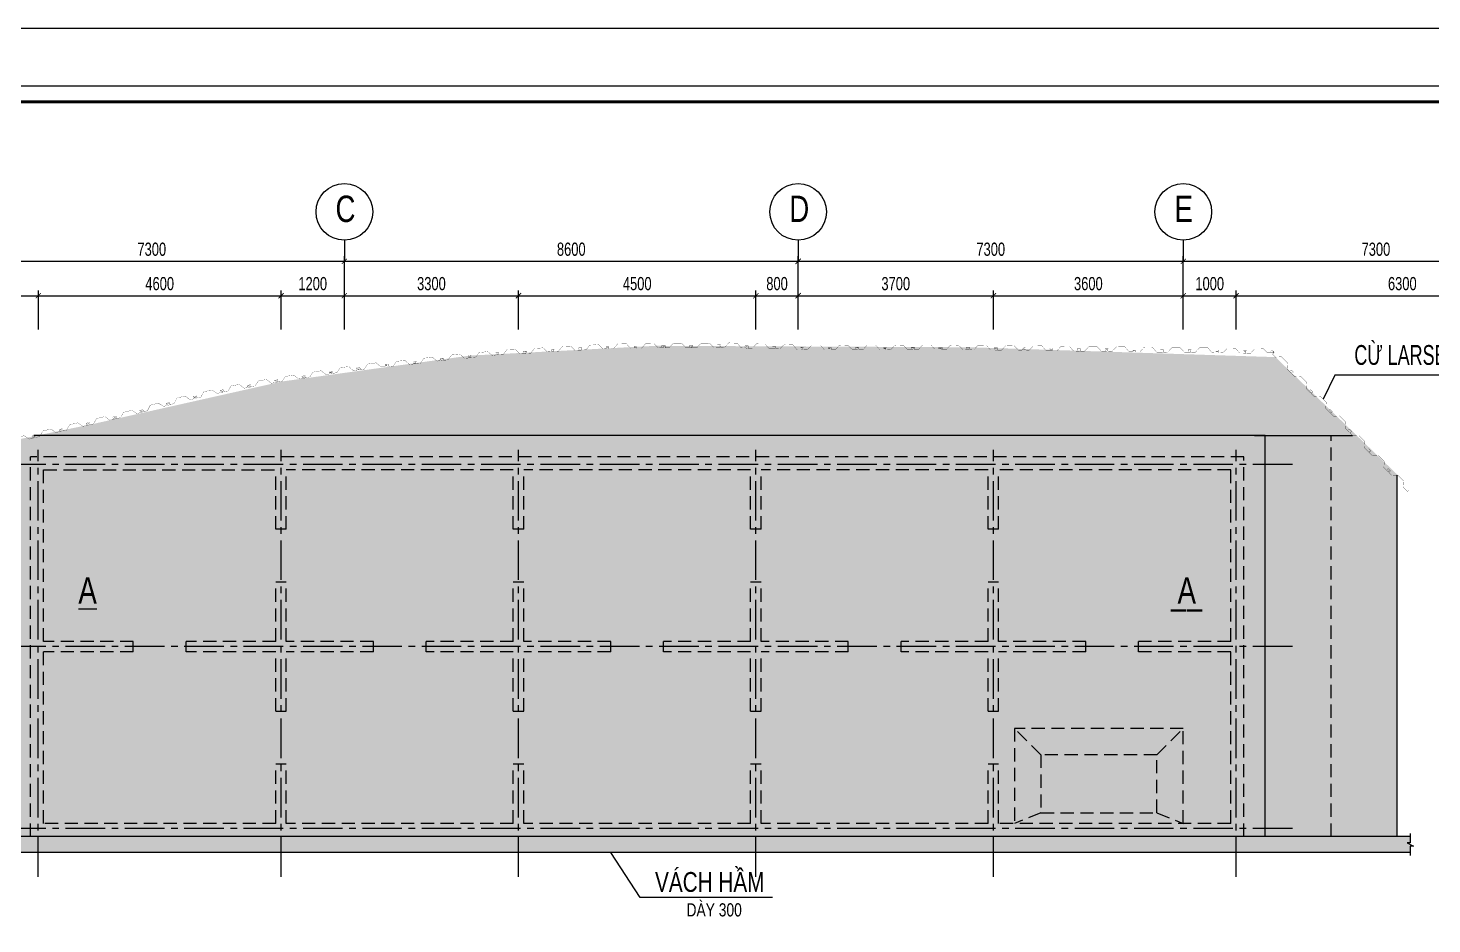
# Model space of a CAD drawing. Header units: millimetres. Extents: x -743195 to -406795, y -426565 to -367165.
# Drawn here: x -729784 to -703179, y -384147 to -367165 of the extents above; entities that cross this region are included whole.
import ezdxf
from ezdxf.enums import TextEntityAlignment as Align

# ---------------------------------------------------------------- set-up
doc = ezdxf.new("R2010")
doc.units = ezdxf.units.MM
doc.header["$LTSCALE"] = 1000
doc.header["$MEASUREMENT"] = 0
doc.linetypes.add('CENTER2', pattern=[1.125, 0.75, -0.125, 0.125, -0.125])
doc.linetypes.add('HIDDEN', pattern=[0.375, 0.25, -0.125])
for name, color, linetype in [('004HIDDEN', 252, 'HIDDEN'), ('CDC-KHUNGTEN', 7, 'Continuous'), ('CDC.01.AXIS', 160, 'CENTER2'), ('CDC.02.DIM', 1, 'Continuous'), ('CDC.03.BORDER', 3, 'Continuous'), ('CDC.06.TEXT', 2, 'Continuous'), ('CDC.10.HATCH', 251, 'Continuous'), ('KCS_CHI', 1, 'Continuous')]:
    doc.layers.add(name, color=color, linetype=linetype)
doc.styles.add('ARIAL', font='arial.ttf', dxfattribs={"width": 0.7})
doc.styles.add('KCS_SMTEXT', font='arial.ttf', dxfattribs={"width": 0.7})
doc.dimstyles.new('100', dxfattribs={"dimscale": 100, "dimtxt": 2.5, "dimasz": 1, "dimexe": 1, "dimexo": 0, "dimgap": 1, "dimtad": 1, "dimdec": 0, "dimdsep": 46, "dimtxsty": 'ARIAL', "dimblk": 'ARCHTICK', "dimcen": 1, "dimdle": 1, "dimclrd": 1, "dimclre": 1, "dimclrt": 2, "dimadec": 0, "dimazin": 0, "dimtfac": 0.00072, "dimtdec": 0, "dimtix": 1, "dimtmove": 2, "dimatfit": 3, "dimldrblk": 'ARCHTICK', "dimfxl": 1, "dimtolj": 1, "dimarcsym": 0})

# ---------------------------------------------------------------- blocks, each defined once
blk = doc.blocks.new('_ArchTick')
at = {"color": 0, "linetype": 'ByBlock', "const_width": 0.15}
blk.add_lwpolyline([(-0.5, -0.5), (0.5, 0.5)], dxfattribs=at)
blk = doc.blocks.new('*D353')
at = {"layer": 'CDC.02.DIM', "color": 1, "lineweight": -2, "transparency": 16777216}
for p, q in [((-731190, -371587), (-723690, -371587)), ((-731090, -372878), (-731090, -371487)), ((-723790, -372878), (-723790, -371487))]:
    blk.add_line(p, q, dxfattribs=at)
at = {"layer": 'Defpoints', "color": 0, "transparency": 16777216}
for p in [(-723790, -371587), (-731090, -372878), (-723790, -372878)]:
    blk.add_point(p, dxfattribs=at)
at = {"layer": 'CDC.02.DIM', "color": 1, "lineweight": -2, "transparency": 16777216, "xscale": 100, "yscale": 100, "zscale": 100, "rotation": 180}
blk.add_blockref('_ArchTick', (-731090, -371587), dxfattribs=at)
at = {"layer": 'CDC.02.DIM', "color": 1, "lineweight": -2, "transparency": 16777216, "xscale": 100, "yscale": 100, "zscale": 100}
blk.add_blockref('_ArchTick', (-723790, -371587), dxfattribs=at)
at = {"layer": 'CDC.02.DIM', "color": 2, "transparency": 16777216, "insert": (-727440, -371359), "char_height": 250, "attachment_point": 5, "style": 'ARIAL'}
blk.add_mtext('\\A1;7300', dxfattribs=at)
blk = doc.blocks.new('*D354')
at = {"layer": 'CDC.02.DIM', "color": 1, "lineweight": -2, "transparency": 16777216}
for p, q in [((-723890, -371587), (-715090, -371587)), ((-723790, -372878), (-723790, -371487)), ((-715190, -372878), (-715190, -371487))]:
    blk.add_line(p, q, dxfattribs=at)
at = {"layer": 'Defpoints', "color": 0, "transparency": 16777216}
for p in [(-715190, -371587), (-723790, -372878), (-715190, -372878)]:
    blk.add_point(p, dxfattribs=at)
at = {"layer": 'CDC.02.DIM', "color": 1, "lineweight": -2, "transparency": 16777216, "xscale": 100, "yscale": 100, "zscale": 100, "rotation": 180}
blk.add_blockref('_ArchTick', (-723790, -371587), dxfattribs=at)
at = {"layer": 'CDC.02.DIM', "color": 1, "lineweight": -2, "transparency": 16777216, "xscale": 100, "yscale": 100, "zscale": 100}
blk.add_blockref('_ArchTick', (-715190, -371587), dxfattribs=at)
at = {"layer": 'CDC.02.DIM', "color": 2, "transparency": 16777216, "insert": (-719490, -371359), "char_height": 250, "attachment_point": 5, "style": 'ARIAL'}
blk.add_mtext('\\A1;8600', dxfattribs=at)
blk = doc.blocks.new('*D355')
at = {"layer": 'CDC.02.DIM', "color": 1, "lineweight": -2, "transparency": 16777216}
for p, q in [((-715290, -371587), (-707790, -371587)), ((-715190, -372878), (-715190, -371487)), ((-707890, -372878), (-707890, -371487))]:
    blk.add_line(p, q, dxfattribs=at)
at = {"layer": 'Defpoints', "color": 0, "transparency": 16777216}
for p in [(-707890, -371587), (-715190, -372878), (-707890, -372878)]:
    blk.add_point(p, dxfattribs=at)
at = {"layer": 'CDC.02.DIM', "color": 1, "lineweight": -2, "transparency": 16777216, "xscale": 100, "yscale": 100, "zscale": 100, "rotation": 180}
blk.add_blockref('_ArchTick', (-715190, -371587), dxfattribs=at)
at = {"layer": 'CDC.02.DIM', "color": 1, "lineweight": -2, "transparency": 16777216, "xscale": 100, "yscale": 100, "zscale": 100}
blk.add_blockref('_ArchTick', (-707890, -371587), dxfattribs=at)
at = {"layer": 'CDC.02.DIM', "color": 2, "transparency": 16777216, "insert": (-711540, -371359), "char_height": 250, "attachment_point": 5, "style": 'ARIAL'}
blk.add_mtext('\\A1;7300', dxfattribs=at)
blk = doc.blocks.new('*D356')
at = {"layer": 'CDC.02.DIM', "color": 1, "lineweight": -2, "transparency": 16777216}
for p, q in [((-707990, -371587), (-700490, -371587)), ((-707890, -372878), (-707890, -371487)), ((-700590, -372878), (-700590, -371487))]:
    blk.add_line(p, q, dxfattribs=at)
at = {"layer": 'Defpoints', "color": 0, "transparency": 16777216}
for p in [(-700590, -371587), (-707890, -372878), (-700590, -372878)]:
    blk.add_point(p, dxfattribs=at)
at = {"layer": 'CDC.02.DIM', "color": 1, "lineweight": -2, "transparency": 16777216, "xscale": 100, "yscale": 100, "zscale": 100, "rotation": 180}
blk.add_blockref('_ArchTick', (-707890, -371587), dxfattribs=at)
at = {"layer": 'CDC.02.DIM', "color": 1, "lineweight": -2, "transparency": 16777216, "xscale": 100, "yscale": 100, "zscale": 100}
blk.add_blockref('_ArchTick', (-700590, -371587), dxfattribs=at)
at = {"layer": 'CDC.02.DIM', "color": 2, "transparency": 16777216, "insert": (-704240, -371359), "char_height": 250, "attachment_point": 5, "style": 'ARIAL'}
blk.add_mtext('\\A1;7300', dxfattribs=at)
blk = doc.blocks.new('*D374')
at = {"layer": 'CDC.02.DIM', "color": 1, "lineweight": -2, "transparency": 16777216}
for p, q in [((-731090, -372878), (-731090, -372139)), ((-729590, -372878), (-729590, -372139)), ((-731190, -372239), (-729490, -372239))]:
    blk.add_line(p, q, dxfattribs=at)
at = {"layer": 'Defpoints', "color": 0, "transparency": 16777216}
for p in [(-729590, -372239), (-731090, -372878), (-729590, -372878)]:
    blk.add_point(p, dxfattribs=at)
at = {"layer": 'CDC.02.DIM', "color": 1, "lineweight": -2, "transparency": 16777216, "xscale": 100, "yscale": 100, "zscale": 100, "rotation": 180}
blk.add_blockref('_ArchTick', (-731090, -372239), dxfattribs=at)
at = {"layer": 'CDC.02.DIM', "color": 1, "lineweight": -2, "transparency": 16777216, "xscale": 100, "yscale": 100, "zscale": 100}
blk.add_blockref('_ArchTick', (-729590, -372239), dxfattribs=at)
at = {"layer": 'CDC.02.DIM', "color": 2, "transparency": 16777216, "insert": (-730340, -372011), "char_height": 250, "attachment_point": 5, "style": 'ARIAL'}
blk.add_mtext('\\A1;1500', dxfattribs=at)
blk = doc.blocks.new('*D375')
at = {"layer": 'CDC.02.DIM', "color": 1, "lineweight": -2, "transparency": 16777216}
for p, q in [((-729590, -372878), (-729590, -372139)), ((-724990, -372878), (-724990, -372139)), ((-729690, -372239), (-724890, -372239))]:
    blk.add_line(p, q, dxfattribs=at)
at = {"layer": 'Defpoints', "color": 0, "transparency": 16777216}
for p in [(-724990, -372239), (-729590, -372878), (-724990, -372878)]:
    blk.add_point(p, dxfattribs=at)
at = {"layer": 'CDC.02.DIM', "color": 1, "lineweight": -2, "transparency": 16777216, "xscale": 100, "yscale": 100, "zscale": 100, "rotation": 180}
blk.add_blockref('_ArchTick', (-729590, -372239), dxfattribs=at)
at = {"layer": 'CDC.02.DIM', "color": 1, "lineweight": -2, "transparency": 16777216, "xscale": 100, "yscale": 100, "zscale": 100}
blk.add_blockref('_ArchTick', (-724990, -372239), dxfattribs=at)
at = {"layer": 'CDC.02.DIM', "color": 2, "transparency": 16777216, "insert": (-727290, -372011), "char_height": 250, "attachment_point": 5, "style": 'ARIAL'}
blk.add_mtext('\\A1;4600', dxfattribs=at)
blk = doc.blocks.new('*D376')
at = {"layer": 'CDC.02.DIM', "color": 1, "lineweight": -2, "transparency": 16777216}
for p, q in [((-724990, -372878), (-724990, -372139)), ((-723790, -372878), (-723790, -372139)), ((-725090, -372239), (-723690, -372239))]:
    blk.add_line(p, q, dxfattribs=at)
at = {"layer": 'Defpoints', "color": 0, "transparency": 16777216}
for p in [(-723790, -372239), (-724990, -372878), (-723790, -372878)]:
    blk.add_point(p, dxfattribs=at)
at = {"layer": 'CDC.02.DIM', "color": 1, "lineweight": -2, "transparency": 16777216, "xscale": 100, "yscale": 100, "zscale": 100, "rotation": 180}
blk.add_blockref('_ArchTick', (-724990, -372239), dxfattribs=at)
at = {"layer": 'CDC.02.DIM', "color": 1, "lineweight": -2, "transparency": 16777216, "xscale": 100, "yscale": 100, "zscale": 100}
blk.add_blockref('_ArchTick', (-723790, -372239), dxfattribs=at)
at = {"layer": 'CDC.02.DIM', "color": 2, "transparency": 16777216, "insert": (-724390, -372011), "char_height": 250, "attachment_point": 5, "style": 'ARIAL'}
blk.add_mtext('\\A1;1200', dxfattribs=at)
blk = doc.blocks.new('*D377')
at = {"layer": 'CDC.02.DIM', "color": 1, "lineweight": -2, "transparency": 16777216}
for p, q in [((-723790, -372878), (-723790, -372139)), ((-720490, -372878), (-720490, -372139)), ((-723890, -372239), (-720390, -372239))]:
    blk.add_line(p, q, dxfattribs=at)
at = {"layer": 'Defpoints', "color": 0, "transparency": 16777216}
for p in [(-720490, -372239), (-723790, -372878), (-720490, -372878)]:
    blk.add_point(p, dxfattribs=at)
at = {"layer": 'CDC.02.DIM', "color": 1, "lineweight": -2, "transparency": 16777216, "xscale": 100, "yscale": 100, "zscale": 100, "rotation": 180}
blk.add_blockref('_ArchTick', (-723790, -372239), dxfattribs=at)
at = {"layer": 'CDC.02.DIM', "color": 1, "lineweight": -2, "transparency": 16777216, "xscale": 100, "yscale": 100, "zscale": 100}
blk.add_blockref('_ArchTick', (-720490, -372239), dxfattribs=at)
at = {"layer": 'CDC.02.DIM', "color": 2, "transparency": 16777216, "insert": (-722140, -372011), "char_height": 250, "attachment_point": 5, "style": 'ARIAL'}
blk.add_mtext('\\A1;3300', dxfattribs=at)
blk = doc.blocks.new('*D378')
at = {"layer": 'CDC.02.DIM', "color": 1, "lineweight": -2, "transparency": 16777216}
for p, q in [((-720490, -372878), (-720490, -372139)), ((-715990, -372878), (-715990, -372139)), ((-720590, -372239), (-715890, -372239))]:
    blk.add_line(p, q, dxfattribs=at)
at = {"layer": 'Defpoints', "color": 0, "transparency": 16777216}
for p in [(-715990, -372239), (-720490, -372878), (-715990, -372878)]:
    blk.add_point(p, dxfattribs=at)
at = {"layer": 'CDC.02.DIM', "color": 1, "lineweight": -2, "transparency": 16777216, "xscale": 100, "yscale": 100, "zscale": 100, "rotation": 180}
blk.add_blockref('_ArchTick', (-720490, -372239), dxfattribs=at)
at = {"layer": 'CDC.02.DIM', "color": 1, "lineweight": -2, "transparency": 16777216, "xscale": 100, "yscale": 100, "zscale": 100}
blk.add_blockref('_ArchTick', (-715990, -372239), dxfattribs=at)
at = {"layer": 'CDC.02.DIM', "color": 2, "transparency": 16777216, "insert": (-718240, -372011), "char_height": 250, "attachment_point": 5, "style": 'ARIAL'}
blk.add_mtext('\\A1;4500', dxfattribs=at)
blk = doc.blocks.new('*D379')
at = {"layer": 'CDC.02.DIM', "color": 1, "lineweight": -2, "transparency": 16777216}
for p, q in [((-715990, -372878), (-715990, -372139)), ((-715190, -372878), (-715190, -372139)), ((-716090, -372239), (-715090, -372239))]:
    blk.add_line(p, q, dxfattribs=at)
at = {"layer": 'Defpoints', "color": 0, "transparency": 16777216}
for p in [(-715190, -372239), (-715990, -372878), (-715190, -372878)]:
    blk.add_point(p, dxfattribs=at)
at = {"layer": 'CDC.02.DIM', "color": 1, "lineweight": -2, "transparency": 16777216, "xscale": 100, "yscale": 100, "zscale": 100, "rotation": 180}
blk.add_blockref('_ArchTick', (-715990, -372239), dxfattribs=at)
at = {"layer": 'CDC.02.DIM', "color": 1, "lineweight": -2, "transparency": 16777216, "xscale": 100, "yscale": 100, "zscale": 100}
blk.add_blockref('_ArchTick', (-715190, -372239), dxfattribs=at)
at = {"layer": 'CDC.02.DIM', "color": 2, "transparency": 16777216, "insert": (-715590, -372011), "char_height": 250, "attachment_point": 5, "style": 'ARIAL'}
blk.add_mtext('\\A1;800', dxfattribs=at)
blk = doc.blocks.new('*D380')
at = {"layer": 'CDC.02.DIM', "color": 1, "lineweight": -2, "transparency": 16777216}
for p, q in [((-715190, -372878), (-715190, -372139)), ((-711490, -372878), (-711490, -372139)), ((-715290, -372239), (-711390, -372239))]:
    blk.add_line(p, q, dxfattribs=at)
at = {"layer": 'Defpoints', "color": 0, "transparency": 16777216}
for p in [(-711490, -372239), (-715190, -372878), (-711490, -372878)]:
    blk.add_point(p, dxfattribs=at)
at = {"layer": 'CDC.02.DIM', "color": 1, "lineweight": -2, "transparency": 16777216, "xscale": 100, "yscale": 100, "zscale": 100, "rotation": 180}
blk.add_blockref('_ArchTick', (-715190, -372239), dxfattribs=at)
at = {"layer": 'CDC.02.DIM', "color": 1, "lineweight": -2, "transparency": 16777216, "xscale": 100, "yscale": 100, "zscale": 100}
blk.add_blockref('_ArchTick', (-711490, -372239), dxfattribs=at)
at = {"layer": 'CDC.02.DIM', "color": 2, "transparency": 16777216, "insert": (-713340, -372011), "char_height": 250, "attachment_point": 5, "style": 'ARIAL'}
blk.add_mtext('\\A1;3700', dxfattribs=at)
blk = doc.blocks.new('*D381')
at = {"layer": 'CDC.02.DIM', "color": 1, "lineweight": -2, "transparency": 16777216}
for p, q in [((-711490, -372878), (-711490, -372139)), ((-707890, -372878), (-707890, -372139)), ((-711590, -372239), (-707790, -372239))]:
    blk.add_line(p, q, dxfattribs=at)
at = {"layer": 'Defpoints', "color": 0, "transparency": 16777216}
for p in [(-707890, -372239), (-711490, -372878), (-707890, -372878)]:
    blk.add_point(p, dxfattribs=at)
at = {"layer": 'CDC.02.DIM', "color": 1, "lineweight": -2, "transparency": 16777216, "xscale": 100, "yscale": 100, "zscale": 100, "rotation": 180}
blk.add_blockref('_ArchTick', (-711490, -372239), dxfattribs=at)
at = {"layer": 'CDC.02.DIM', "color": 1, "lineweight": -2, "transparency": 16777216, "xscale": 100, "yscale": 100, "zscale": 100}
blk.add_blockref('_ArchTick', (-707890, -372239), dxfattribs=at)
at = {"layer": 'CDC.02.DIM', "color": 2, "transparency": 16777216, "insert": (-709690, -372011), "char_height": 250, "attachment_point": 5, "style": 'ARIAL'}
blk.add_mtext('\\A1;3600', dxfattribs=at)
blk = doc.blocks.new('*D382')
at = {"layer": 'CDC.02.DIM', "color": 1, "lineweight": -2, "transparency": 16777216}
for p, q in [((-707890, -372878), (-707890, -372139)), ((-706890, -372878), (-706890, -372139)), ((-707990, -372239), (-706790, -372239))]:
    blk.add_line(p, q, dxfattribs=at)
at = {"layer": 'Defpoints', "color": 0, "transparency": 16777216}
for p in [(-706890, -372239), (-707890, -372878), (-706890, -372878)]:
    blk.add_point(p, dxfattribs=at)
at = {"layer": 'CDC.02.DIM', "color": 1, "lineweight": -2, "transparency": 16777216, "xscale": 100, "yscale": 100, "zscale": 100, "rotation": 180}
blk.add_blockref('_ArchTick', (-707890, -372239), dxfattribs=at)
at = {"layer": 'CDC.02.DIM', "color": 1, "lineweight": -2, "transparency": 16777216, "xscale": 100, "yscale": 100, "zscale": 100}
blk.add_blockref('_ArchTick', (-706890, -372239), dxfattribs=at)
at = {"layer": 'CDC.02.DIM', "color": 2, "transparency": 16777216, "insert": (-707390, -372011), "char_height": 250, "attachment_point": 5, "style": 'ARIAL'}
blk.add_mtext('\\A1;1000', dxfattribs=at)
blk = doc.blocks.new('*D383')
at = {"layer": 'CDC.02.DIM', "color": 1, "lineweight": -2, "transparency": 16777216}
for p, q in [((-706890, -372878), (-706890, -372139)), ((-700590, -372878), (-700590, -372139)), ((-706990, -372239), (-700490, -372239))]:
    blk.add_line(p, q, dxfattribs=at)
at = {"layer": 'Defpoints', "color": 0, "transparency": 16777216}
for p in [(-700590, -372239), (-706890, -372878), (-700590, -372878)]:
    blk.add_point(p, dxfattribs=at)
at = {"layer": 'CDC.02.DIM', "color": 1, "lineweight": -2, "transparency": 16777216, "xscale": 100, "yscale": 100, "zscale": 100, "rotation": 180}
blk.add_blockref('_ArchTick', (-706890, -372239), dxfattribs=at)
at = {"layer": 'CDC.02.DIM', "color": 1, "lineweight": -2, "transparency": 16777216, "xscale": 100, "yscale": 100, "zscale": 100}
blk.add_blockref('_ArchTick', (-700590, -372239), dxfattribs=at)
at = {"layer": 'CDC.02.DIM', "color": 2, "transparency": 16777216, "insert": (-703740, -372011), "char_height": 250, "attachment_point": 5, "style": 'ARIAL'}
blk.add_mtext('\\A1;6300', dxfattribs=at)
blk = doc.blocks.new('KHUNG A1')
at = {"layer": 'CDC-KHUNGTEN', "color": 8}
blk.add_lwpolyline([(10368.18, 709.17), (10447.22, 709.17), (10447.22, 1281.17), (9647.22, 1281.17), (9647.22, 709.17), (10368.18, 709.17)], dxfattribs=at)
at = {"layer": 'CDC-KHUNGTEN', "color": 255, "lineweight": 60}
blk.add_lwpolyline([(10366.22, 712.17), (10366.22, 1278.17), (9650.22, 1278.17), (9650.22, 712.17), (10366.22, 712.17)], close=True, dxfattribs=at)
at = {"layer": 'Defpoints', "color": 1, "ltscale": 0.2}
blk.add_lwpolyline([(9617.22, 698.17), (9617.22, 1292.17), (10458.22, 1292.17), (10458.22, 698.17), (9617.22, 698.17)], close=True, dxfattribs=at)

msp = doc.modelspace()

# ---------------------------------------------------------------- hatches: boundary and pattern name
at = {"layer": 'CDC.10.HATCH'}
h = msp.add_hatch(dxfattribs=at)
h.set_pattern_fill('AR-SAND,_O', color=256, scale=150)
h.set_pattern_definition([(37.5, (0, -3165.5), (-9.449004, 289.023565), [0, -228, 0, -255, 0, -243.75]), (7.5, (0, -3165.5), (265.4665, 423.32191), [0, -123, 0, -205.5, 0, -78.75]), (327.5, (-184.5, -3165.5), (467.12128, 0.84886), [0, -75, 0, -270, 0, -352.5]), (317.5, (-184.5, -3165.5), (450.919, 131.65133), [0, -37.5, 0, -177, 0, -202.5])])
h.paths.add_polyline_path([(-703840.5, -382490.5), (-703826.5, -375637.8), (-706144.6, -373402.6), (-711935.3, -373216.1), (-717882.7, -373188), (-721416.5, -373374.6), (-724968.9, -373864.2), (-728542.2, -374667.6), (-730992, -375174.6), (-732640.5, -375675.8), (-732640.5, -382490.5)])
h = msp.add_hatch(dxfattribs=at)
h.set_pattern_fill('CHAU-02', color=256, scale=30, style=0, pattern_type=2)
h.set_pattern_definition([(50, (0, -3165.5), (215.178055, -18.82564), [22.5, -247.5]), (355, (0, -3165.5), (-41.6254, 225.65764), [18, -198]), (100.4514, (17.93, -3167.07), (173.552815, 206.83186), [19.122057, -210.342634]), (46.1842, (0, -3105.5), (320.172315, -49.655704), [33.75, -371.25]), (96.6356, (26.68, -3109.64), (280.39881, 292.23536), [28.68309, -315.5139]), (351.1842, (0, -3105.5), (280.39858, 292.23558), [27, -297]), (21, (30, -3120.5), (179.072116, -120.785667), [22.5, -247.5]), (226, (30, -3120.5), (201.564637, -109.66194), [18, -198]), (71.4514, (44.92, -3130.57), (252.06679, 96.75915), [19.122057, -210.342634]), (67.5, (0, -3165.5), (-46.774855, 88.3123386), [0, -195.6, 0, -201, 0, -198.75]), (4.5, (0, -3165.5), (85.005277, 114.030957), [0, -114.6, 0, -191.1, 0, -75.75]), (327.5, (-66.9, -3165.5), (160.146731, -6.7664615), [0, -75, 0, -234, 0, -310.5]), (317.5, (-96.9, -3165.5), (174.95585, 30.031495), [0, -97.5, 0, -155.4, 0, -220.5]), (315, (0, -3165.5), (90.156115, 90.156115), []), (315, (0, -3128.75), (90.156115, 90.156115), [])])
h.paths.add_polyline_path([(-732890.5, -382490.5), (-732890.5, -382610.5), (-732950.5, -382610.5), (-732830.5, -382670.5), (-732890.5, -382670.5), (-732890.5, -382790.5), (-729590.5, -382790.5), (-729590.5, -382490.5)])
h.paths.add_polyline_path([(-724990.5, -382490.5), (-729590.5, -382490.5), (-729590.5, -382790.5), (-724990.5, -382790.5)])
h.paths.add_polyline_path([(-720490.5, -382490.5), (-724990.5, -382490.5), (-724990.5, -382790.5), (-720490.5, -382790.5)])
h.paths.add_polyline_path([(-715990.5, -382490.5), (-720490.5, -382490.5), (-720490.5, -382790.5), (-715990.5, -382790.5)])
h.paths.add_polyline_path([(-711490.5, -382490.5), (-715990.5, -382490.5), (-715990.5, -382790.5), (-711490.5, -382790.5)])
h.paths.add_polyline_path([(-706890.5, -382490.5), (-711490.5, -382490.5), (-711490.5, -382790.5), (-706890.5, -382790.5)])
h.paths.add_polyline_path([(-705090.5, -382490.5), (-706890.5, -382490.5), (-706890.5, -382790.5), (-705090.5, -382790.5)])
h.paths.add_polyline_path([(-703590.5, -382670.5), (-703530.5, -382670.5), (-703650.5, -382610.5), (-703590.5, -382610.5), (-703590.5, -382490.5), (-705090.5, -382490.5), (-705090.5, -382790.5), (-703590.5, -382790.5)])

# ---------------------------------------------------------------- linework, layer by layer
at = {"color": 4, "const_width": 3.8}
for points in [[(-720887, -373343.5), (-720921.6, -373345.2), (-720923, -373316.8), (-720860.8, -373313.7), (-720858.7, -373356.9), (-720781.4, -373353.2), (-720781.4, -373353.2), (-720708.7, -373263), (-720628.8, -373259.2)], [(-720386.2, -373305.4), (-720353.4, -373303.8), (-720352.1, -373332.3), (-720467.9, -373337.9), (-720549, -373255.3), (-720628.8, -373259.2)], [(-720363.9, -373318.1), (-720398.6, -373319.8), (-720400, -373291.3), (-720337.8, -373288.3), (-720335.7, -373331.5), (-720258.3, -373327.7), (-720258.3, -373327.7), (-720185.6, -373237.6), (-720105.8, -373233.7)], [(-719861.3, -373269.1), (-719828.7, -373266.1), (-719826, -373294.5), (-719941.5, -373305.3), (-720026.2, -373226.3), (-720105.8, -373233.7)], [(-719838.5, -373280.9), (-719873.2, -373282.5), (-719874.6, -373254.1), (-719812.4, -373251), (-719810.3, -373294.2), (-719732.9, -373290.5), (-719732.9, -373290.5), (-719660.2, -373200.3), (-719580.4, -373196.5)], [(-719337.7, -373242.7), (-719305, -373241.1), (-719303.6, -373269.6), (-719419.4, -373275.2), (-719500.5, -373192.6), (-719580.4, -373196.5)], [(-719315.5, -373255.4), (-719350.1, -373257.1), (-719351.5, -373228.6), (-719289.3, -373225.6), (-719287.2, -373268.8), (-719209.9, -373265), (-719209.9, -373265), (-719137.2, -373174.9), (-719057.3, -373171)], [(-718811.4, -373208.4), (-718778.7, -373205.6), (-718776.3, -373234), (-718891.8, -373243.8), (-718975.8, -373164.1), (-719055.5, -373170.9)], [(-718788.6, -373220.3), (-718823.3, -373220.3), (-718823.3, -373191.7), (-718761, -373191.8), (-718761.1, -373235.1), (-718683.7, -373235.2), (-718683.7, -373235.2), (-718606.5, -373148.8), (-718526.6, -373149)], [(-718286.6, -373207.3), (-718253.8, -373207.4), (-718253.8, -373235.9), (-718369.8, -373235.7), (-718446.6, -373149.1), (-718526.6, -373149)], [(-718265, -373221.2), (-718299.7, -373221.1), (-718299.6, -373192.6), (-718237.4, -373192.7), (-718237.4, -373235.9), (-718160, -373236), (-718160, -373236), (-718082.9, -373149.7), (-718002.9, -373149.8)], [(-717760.6, -373197.5), (-717727.8, -373196.1), (-717726.6, -373224.6), (-717842.4, -373229.5), (-717923, -373146.4), (-718002.9, -373149.8)], [(-717738.4, -373210.3), (-717773.1, -373210.3), (-717773, -373181.7), (-717710.8, -373181.8), (-717710.8, -373225.1), (-717633.4, -373225.2), (-717633.4, -373225.2), (-717556.2, -373138.9), (-717476.3, -373139)], [(-717236.3, -373197.3), (-717203.5, -373197.4), (-717203.5, -373225.9), (-717319.5, -373225.7), (-717396.3, -373139.1), (-717476.3, -373139)], [(-717214.7, -373211.2), (-717249.4, -373211.1), (-717249.3, -373182.6), (-717187.1, -373182.7), (-717187.2, -373225.9), (-717109.7, -373226.1), (-717109.7, -373226.1), (-717032.6, -373139.7), (-716952.6, -373139.8)], [(-716709.9, -373185.6), (-716677.2, -373183.9), (-716675.7, -373212.4), (-716791.5, -373218.2), (-716872.8, -373135.8), (-716952.6, -373139.8)], [(-716687.6, -373198.2), (-716722.3, -373197), (-716721.3, -373168.5), (-716659.1, -373170.7), (-716660.6, -373213.9), (-716583.2, -373216.7), (-716583.2, -373216.7), (-716503.2, -373133), (-716423.3, -373135.8)], [(-716185.4, -373202.2), (-716152.6, -373203.4), (-716153.6, -373231.9), (-716269.5, -373227.8), (-716343.4, -373138.6), (-716423.3, -373135.8)], [(-716164.3, -373216.8), (-716198.9, -373215.5), (-716197.9, -373187), (-716135.7, -373189.2), (-716137.2, -373232.5), (-716059.8, -373235.2), (-716059.8, -373235.2), (-715979.8, -373151.5), (-715899.9, -373154.3)], [(-715659.3, -373210.1), (-715626.5, -373209.8), (-715626.3, -373238.4), (-715742.2, -373239.4), (-715820, -373153.6), (-715899.9, -373154.3)], [(-715637.6, -373223.7), (-715672.3, -373222.5), (-715671.2, -373194), (-715609, -373196.2), (-715610.6, -373239.4), (-715533.2, -373242.2), (-715533.2, -373242.2), (-715453.2, -373158.5), (-715373.3, -373161.3)], [(-715135.4, -373227.7), (-715102.6, -373228.9), (-715103.6, -373257.4), (-715219.5, -373253.3), (-715293.4, -373164.1), (-715373.3, -373161.3)], [(-715113.9, -373241.7), (-715148.6, -373241.4), (-715148.3, -373212.8), (-715086, -373213.5), (-715086.5, -373256.8), (-715009, -373257.6), (-715009, -373257.6), (-714931.1, -373172), (-714851.2, -373172.9)], [(-714611.7, -373233.5), (-714578.9, -373233.9), (-714579.3, -373262.4), (-714695.2, -373261.1), (-714771.2, -373173.8), (-714851.2, -373172.9)], [(-714590.3, -373247.6), (-714624.9, -373247.2), (-714624.6, -373218.7), (-714562.4, -373219.4), (-714562.9, -373262.6), (-714485.4, -373263.5), (-714485.4, -373263.5), (-714407.5, -373177.8), (-714327.5, -373178.7)], [(-714085.6, -373228.7), (-714052.9, -373227.6), (-714051.9, -373256.1), (-714167.8, -373259.9), (-714247.6, -373176.1), (-714327.5, -373178.7)], [(-714063.6, -373241.7), (-714098.3, -373241.3), (-714097.9, -373212.8), (-714035.7, -373213.5), (-714036.2, -373256.8), (-713958.7, -373257.6), (-713958.7, -373257.6), (-713880.8, -373172), (-713800.8, -373172.9)], [(-713561.4, -373233.5), (-713528.6, -373233.9), (-713528.9, -373262.4), (-713644.9, -373261.1), (-713720.9, -373173.8), (-713800.8, -373172.9)], [(-713539.9, -373247.5), (-713574.6, -373247.2), (-713574.3, -373218.6), (-713512.1, -373219.3), (-713512.5, -373262.6), (-713435.1, -373263.4), (-713435.1, -373263.4), (-713357.1, -373177.8), (-713277.2, -373178.7)], [(-713035.3, -373228.7), (-713002.5, -373227.6), (-713001.6, -373256.1), (-713117.5, -373259.9), (-713197.3, -373176), (-713277.2, -373178.7)], [(-713013.2, -373241.7), (-713047.9, -373241.3), (-713047.6, -373212.8), (-712985.4, -373213.5), (-712985.8, -373256.7), (-712908.4, -373257.6), (-712908.4, -373257.6), (-712830.4, -373172), (-712750.5, -373172.9)], [(-712511.1, -373233.5), (-712478.3, -373233.9), (-712478.6, -373262.4), (-712594.5, -373261.1), (-712670.6, -373173.8), (-712750.5, -373172.9)], [(-712489.6, -373247.5), (-712524.3, -373247.1), (-712524, -373218.6), (-712461.7, -373219.3), (-712462.2, -373262.6), (-712384.7, -373263.4), (-712384.7, -373263.4), (-712306.8, -373177.8), (-712226.9, -373178.7)], [(-711985.4, -373230.8), (-711952.6, -373230), (-711952, -373258.5), (-712067.9, -373261.3), (-712146.9, -373176.7), (-712226.9, -373178.7)], [(-711963.5, -373244), (-711998.2, -373243.4), (-711997.6, -373214.8), (-711935.3, -373216.1), (-711936.2, -373259.3), (-711858.8, -373260.9), (-711858.8, -373260.9), (-711780.1, -373176), (-711700.1, -373177.6)], [(-711461.3, -373240.3), (-711428.5, -373241), (-711429, -373269.5), (-711545, -373267.2), (-711620.2, -373179.2), (-711700.1, -373177.6)], [(-711439.9, -373254.5), (-711474.6, -373253.8), (-711474, -373225.3), (-711411.8, -373226.6), (-711412.6, -373269.8), (-711335.2, -373271.4), (-711335.2, -373271.4), (-711256.5, -373186.4), (-711176.6, -373188)], [(-710935.1, -373240.2), (-710902.4, -373239.4), (-710901.7, -373267.9), (-711017.6, -373270.7), (-711096.6, -373186.1), (-711176.6, -373188)], [(-710913.2, -373253.4), (-710947.9, -373252.7), (-710947.3, -373224.2), (-710885.1, -373225.5), (-710885.9, -373268.7), (-710808.5, -373270.2), (-710808.5, -373270.2), (-710729.8, -373185.3), (-710649.8, -373186.9)], [(-710411, -373249.7), (-710378.2, -373250.4), (-710378.8, -373278.9), (-710494.7, -373276.5), (-710569.9, -373188.5), (-710649.8, -373186.9)], [(-710389.6, -373263.9), (-710424.3, -373263.2), (-710423.7, -373234.7), (-710361.5, -373236), (-710362.4, -373279.2), (-710284.9, -373280.7), (-710284.9, -373280.7), (-710206.2, -373195.8), (-710126.3, -373197.4)], [(-709887.4, -373260.2), (-709854.6, -373260.8), (-709855.2, -373289.4), (-709971.1, -373287), (-710046.3, -373199), (-710126.3, -373197.4)], [(-709866.1, -373274.4), (-709900.7, -373273.7), (-709900.2, -373245.2), (-709837.9, -373246.4), (-709838.8, -373289.7), (-709761.4, -373291.2), (-709761.4, -373291.2), (-709682.7, -373206.3), (-709602.7, -373207.9)], [(-709361.3, -373260), (-709328.5, -373259.2), (-709327.8, -373287.7), (-709443.7, -373290.5), (-709522.8, -373206), (-709602.7, -373207.9)], [(-709339.3, -373273.3), (-709374, -373272.6), (-709373.4, -373244.1), (-709311.2, -373245.3), (-709312.1, -373288.6), (-709234.6, -373290.1), (-709234.6, -373290.1), (-709155.9, -373205.2), (-709076, -373206.8)], [(-708837.1, -373269.6), (-708804.3, -373270.2), (-708804.9, -373298.7), (-708920.8, -373296.4), (-708996.1, -373208.4), (-709076, -373206.8)], [(-708815.8, -373283.8), (-708850.4, -373283.1), (-708849.9, -373254.6), (-708787.6, -373255.8), (-708788.5, -373299), (-708711.1, -373300.6), (-708711.1, -373300.6), (-708632.4, -373215.7), (-708552.4, -373217.3)], [(-708313.5, -373280), (-708280.8, -373280.7), (-708281.3, -373309.2), (-708397.3, -373306.9), (-708472.5, -373218.9), (-708552.4, -373217.3)], [(-708292.2, -373294.3), (-708326.9, -373293.6), (-708326.3, -373265.1), (-708264.1, -373266.3), (-708264.9, -373309.5), (-708187.5, -373311.1), (-708187.5, -373311.1), (-708108.8, -373226.2), (-708028.9, -373227.8)], [(-707787.4, -373279.9), (-707754.6, -373279.1), (-707754, -373307.6), (-707869.9, -373310.4), (-707948.9, -373225.8), (-708028.9, -373227.8)], [(-707765.5, -373293.1), (-707800.2, -373292.4), (-707799.6, -373263.9), (-707737.3, -373265.2), (-707738.2, -373308.4), (-707660.8, -373310), (-707660.8, -373310), (-707582.1, -373225), (-707502.1, -373226.6)], [(-707263.3, -373289.4), (-707230.5, -373290.1), (-707231, -373318.6), (-707347, -373316.3), (-707422.2, -373228.2), (-707502.1, -373226.6)], [(-707241.9, -373303.6), (-707276.6, -373302.9), (-707276, -373274.4), (-707213.8, -373275.7), (-707214.6, -373318.9), (-707137.2, -373320.5), (-707137.2, -373320.5), (-707058.5, -373235.5), (-706978.6, -373237.1)], [(-706739.1, -373297.6), (-706706.3, -373297.9), (-706706.6, -373326.4), (-706822.5, -373325.2), (-706898.6, -373238), (-706978.6, -373237.1)], [(-706717.6, -373311.6), (-706752.3, -373311.2), (-706752, -373282.7), (-706689.8, -373283.4), (-706690.2, -373326.6), (-706612.7, -373327.4), (-706612.7, -373327.4), (-706534.9, -373241.7), (-706454.9, -373242.5)], [(-706213, -373292.3), (-706180.2, -373291.2), (-706179.3, -373319.7), (-706295.1, -373323.6), (-706375, -373239.8), (-706454.9, -373242.5)], [(-706213, -373292.3), (-706180.2, -373291.2), (-706179.3, -373319.7), (-706295.1, -373323.6), (-706375, -373239.8), (-706454.9, -373242.5)], [(-706207.7, -373317.4), (-706232, -373292.6), (-706211.7, -373272.6), (-706168, -373317), (-706198.9, -373347.4), (-706144.6, -373402.6), (-706144.6, -373402.6), (-706028.9, -373396.9), (-705972.9, -373453.9)], [(-723518, -373629.3), (-723552.4, -373633.8), (-723556.2, -373605.6), (-723494.5, -373597.4), (-723488.8, -373640.3), (-723412, -373630.1), (-723412, -373630.1), (-723347.1, -373534.2), (-723267.8, -373523.7)], [(-723021.5, -373542.9), (-722989.2, -373537.7), (-722984.7, -373565.9), (-723099.1, -373584.2), (-723188.9, -373511), (-723267.8, -373523.7)], [(-722973.1, -373575.2), (-723007.6, -373579.1), (-723010.9, -373550.8), (-722949, -373543.7), (-722944.1, -373586.7), (-722867.1, -373577.8), (-722867.1, -373577.8), (-722800.6, -373483.1), (-722721.1, -373473.9)], [(-722476, -373504), (-722443.4, -373500.3), (-722440.1, -373528.6), (-722555.3, -373541.9), (-722641.7, -373464.7), (-722721.1, -373473.9)], [(-722452.9, -373515.2), (-722487.4, -373519.2), (-722490.6, -373490.9), (-722428.8, -373483.7), (-722423.8, -373526.7), (-722346.9, -373517.8), (-722346.9, -373517.8), (-722280.3, -373423.1), (-722200.9, -373413.9)], [(-721955.2, -373439.2), (-721922.7, -373434.7), (-721918.9, -373463), (-722033.8, -373478.6), (-722121.7, -373403.2), (-722200.9, -373413.9)], [(-721931.9, -373449.9), (-721966.5, -373453), (-721969, -373424.6), (-721907, -373419), (-721903.1, -373462.1), (-721826, -373455.1), (-721826, -373455.1), (-721757.1, -373362), (-721677.5, -373354.8)], [(-721433.2, -373390.9), (-721400.5, -373387.9), (-721397.9, -373416.3), (-721513.4, -373426.8), (-721597.9, -373347.6), (-721677.5, -373354.8)], [(-721410.4, -373402.7), (-721444.9, -373405.8), (-721447.5, -373377.4), (-721385.5, -373371.8), (-721381.6, -373414.9), (-721304.5, -373407.9), (-721304.5, -373407.9), (-721235.6, -373314.8), (-721156, -373307.6)], [(-720910.3, -373332.8), (-720877.8, -373328.4), (-720873.9, -373356.6), (-720988.8, -373372.2), (-721076.7, -373296.9), (-721156, -373307.6)], [(-705845.9, -373665.8), (-705822.9, -373689.2), (-705843.3, -373709.2), (-705924.6, -373626.5), (-705916.8, -373510.9), (-705972.9, -373453.9)], [(-725075, -373864.2), (-725109.3, -373869), (-725113.3, -373840.8), (-725051.6, -373832.1), (-725045.6, -373874.9), (-724968.9, -373864.2), (-724968.9, -373864.2), (-724904.7, -373767.9), (-724825.5, -373756.8)], [(-724579.3, -373776.5), (-724546.9, -373771.4), (-724542.5, -373799.6), (-724657, -373817.7), (-724746.5, -373744.3), (-724825.5, -373756.8)], [(-724555.8, -373786.8), (-724590.1, -373792.2), (-724594.5, -373764), (-724533, -373754.3), (-724526.3, -373797), (-724449.8, -373784.9), (-724449.8, -373784.9), (-724387.2, -373687.5), (-724308.3, -373675)], [(-724061.7, -373690), (-724029.5, -373684.2), (-724024.5, -373712.3), (-724138.6, -373732.6), (-724229.6, -373661), (-724308.3, -373675)], [(-724037.2, -373698.1), (-724071.6, -373702.7), (-724075.3, -373674.4), (-724013.6, -373666.2), (-724007.9, -373709.1), (-723931.1, -373698.9), (-723931.1, -373698.9), (-723866.2, -373603.1), (-723786.9, -373592.6)], [(-723541.3, -373618.5), (-723508.8, -373614.2), (-723505, -373642.4), (-723620, -373657.7), (-723707.7, -373582), (-723786.9, -373592.6)], [(-705840.6, -373690.9), (-705864.9, -373666.1), (-705844.6, -373646.1), (-705801, -373690.5), (-705831.8, -373720.8), (-705777.5, -373776.1), (-705777.5, -373776.1), (-705661.9, -373770.4), (-705605.8, -373827.4)], [(-726615.6, -374170.8), (-726649.4, -374178.5), (-726655.8, -374150.7), (-726595.1, -374136.8), (-726585.5, -374179), (-726510, -374161.6), (-726510, -374161.6), (-726454.3, -374060.1), (-726376.4, -374042.2)], [(-726129.4, -374045), (-726097.4, -374037.7), (-726091, -374065.5), (-726204.1, -374091.4), (-726298.4, -374024.3), (-726376.4, -374042.2)], [(-726105.2, -374053.6), (-726139.3, -374059.9), (-726144.5, -374031.8), (-726083.3, -374020.6), (-726075.5, -374063.1), (-725999.3, -374049.2), (-725999.3, -374049.2), (-725939.1, -373950.2), (-725860.5, -373935.8)], [(-725613.9, -373949.6), (-725581.6, -373943.6), (-725576.5, -373971.7), (-725690.5, -373992.6), (-725781.8, -373921.4), (-725860.5, -373935.8)], [(-725590.1, -373959.2), (-725624.2, -373965.5), (-725629.4, -373937.4), (-725568.2, -373926.2), (-725560.4, -373968.7), (-725484.2, -373954.8), (-725484.2, -373954.8), (-725424, -373855.8), (-725345.4, -373841.4)], [(-725098.8, -373854.6), (-725066.5, -373848.6), (-725061.3, -373876.6), (-725175.3, -373897.8), (-725266.8, -373826.8), (-725345.4, -373841.4)], [(-705478.9, -374039.3), (-705455.9, -374062.7), (-705476.2, -374082.6), (-705557.5, -373999.9), (-705549.8, -373884.4), (-705605.8, -373827.4)], [(-705473.5, -374064.4), (-705497.9, -374039.6), (-705477.5, -374019.6), (-705433.9, -374064), (-705464.7, -374094.3), (-705410.4, -374149.6), (-705410.4, -374149.6), (-705294.8, -374143.9), (-705238.7, -374200.9)], [(-727627.2, -374431.7), (-727660.7, -374440.6), (-727668, -374413.1), (-727607.9, -374397), (-727596.7, -374438.8), (-727521.9, -374418.8), (-727521.9, -374418.8), (-727469.9, -374315.3), (-727392.6, -374294.7)], [(-727145.7, -374288.7), (-727114, -374280.2), (-727106.7, -374307.7), (-727218.7, -374337.7), (-727315.4, -374274), (-727392.6, -374294.7)], [(-727121.3, -374296.4), (-727154.8, -374305.3), (-727162.2, -374277.8), (-727102, -374261.7), (-727090.8, -374303.5), (-727016, -374283.5), (-727016, -374283.5), (-726964, -374180), (-726886.8, -374159.4)], [(-726639.8, -374162.2), (-726607.8, -374154.8), (-726601.4, -374182.6), (-726714.4, -374208.6), (-726808.8, -374141.5), (-726886.8, -374159.4)], [(-705111.8, -374412.8), (-705088.8, -374436.1), (-705109.2, -374456.1), (-705190.4, -374373.4), (-705182.7, -374257.9), (-705238.7, -374200.9)], [(-728647.8, -374676.9), (-728681.6, -374684.7), (-728688, -374656.9), (-728627.4, -374642.9), (-728617.6, -374685), (-728542.2, -374667.6), (-728542.2, -374667.6), (-728486.6, -374566), (-728408.7, -374548)], [(-728161.8, -374550.4), (-728129.8, -374543), (-728123.4, -374570.7), (-728236.4, -374596.9), (-728330.8, -374530), (-728408.7, -374548)], [(-728137.6, -374558.9), (-728171.4, -374566.7), (-728177.8, -374538.9), (-728117.2, -374524.9), (-728107.4, -374567), (-728031.9, -374549.6), (-728031.9, -374549.6), (-727976.4, -374448), (-727898.5, -374430)], [(-727651.6, -374423.9), (-727619.9, -374415.5), (-727612.6, -374443), (-727724.6, -374473), (-727821.3, -374409.3), (-727898.5, -374430)], [(-705106.5, -374437.8), (-705130.8, -374413.1), (-705110.5, -374393.1), (-705066.8, -374437.5), (-705097.7, -374467.8), (-705043.4, -374523.1), (-705043.4, -374523.1), (-704927.7, -374517.3), (-704871.7, -374574.4)], [(-704744.7, -374786.2), (-704721.8, -374809.6), (-704742.1, -374829.6), (-704823.4, -374746.9), (-704815.6, -374631.4), (-704871.7, -374574.4)], [(-729665.9, -374917.1), (-729699.5, -374925.5), (-729706.4, -374897.9), (-729646.1, -374882.8), (-729635.6, -374924.7), (-729560.4, -374905.9), (-729560.4, -374905.9), (-729506.7, -374803.4), (-729429.1, -374784)], [(-729182.2, -374786.3), (-729150.2, -374779), (-729143.8, -374806.7), (-729256.8, -374832.9), (-729351.3, -374765.9), (-729429.1, -374784)], [(-729158, -374794.9), (-729191.8, -374802.7), (-729198.2, -374774.9), (-729137.6, -374760.9), (-729127.8, -374803), (-729052.4, -374785.6), (-729052.4, -374785.6), (-728996.8, -374684), (-728918.9, -374666)], [(-728672, -374668.3), (-728640, -374661), (-728633.6, -374688.7), (-728746.6, -374714.9), (-728841, -374647.9), (-728918.9, -374666)], [(-704739.4, -374811.3), (-704763.7, -374786.6), (-704743.4, -374766.6), (-704699.8, -374811), (-704730.6, -374841.3), (-704676.3, -374896.6), (-704676.3, -374896.6), (-704560.7, -374890.8), (-704504.6, -374947.9)], [(-729690.2, -374909), (-729658.4, -374901), (-729651.5, -374928.7), (-729764, -374956.8), (-729859.6, -374891.6), (-729937.2, -374911)], [(-704377.7, -375159.7), (-704354.7, -375183.1), (-704375, -375203.1), (-704456.3, -375120.4), (-704448.6, -375004.9), (-704504.6, -374947.9)], [(-704372.3, -375184.8), (-704396.7, -375160.1), (-704376.3, -375140.1), (-704332.7, -375184.5), (-704363.5, -375214.8), (-704309.2, -375270), (-704309.2, -375270), (-704193.6, -375264.3), (-704137.5, -375321.3)], [(-704010.6, -375533.2), (-703987.6, -375556.6), (-704008, -375576.6), (-704089.2, -375493.9), (-704081.5, -375378.4), (-704137.5, -375321.3)], [(-704005.3, -375558.3), (-704029.6, -375533.6), (-704009.3, -375513.6), (-703965.6, -375558), (-703996.5, -375588.3), (-703942.2, -375643.5), (-703942.2, -375643.5), (-703826.5, -375637.8), (-703770.5, -375694.8)], [(-703643.5, -375906.7), (-703620.6, -375930.1), (-703640.9, -375950.1), (-703722.2, -375867.4), (-703714.4, -375751.9), (-703770.5, -375694.8)]]:
    msp.add_lwpolyline(points, dxfattribs=at)
at = {"layer": '004HIDDEN'}
for p, q in [((-705090.5, -382490.5), (-705090.5, -374890.5)), ((-729740.5, -382490.5), (-729740.5, -375290.5)), ((-706740.5, -375290.5), (-729740.5, -375290.5)), ((-706740.5, -382490.5), (-706740.5, -375290.5)), ((-729490.5, -378790.5), (-729490.5, -375540.5)), ((-729490.5, -375540.5), (-725090.5, -375540.5)), ((-725090.5, -376665.5), (-725090.5, -375540.5)), ((-724890.5, -376665.5), (-724890.5, -375540.5)), ((-720590.5, -375540.5), (-724890.5, -375540.5)), ((-720590.5, -376665.5), (-720590.5, -375540.5)), ((-720390.5, -376665.5), (-720390.5, -375540.5)), ((-716090.5, -375540.5), (-720390.5, -375540.5)), ((-716090.5, -376665.5), (-716090.5, -375540.5)), ((-711590.5, -375540.5), (-715890.5, -375540.5)), ((-715890.5, -376665.5), (-715890.5, -375540.5)), ((-711590.5, -376665.5), (-711590.5, -375540.5)), ((-706990.5, -375540.5), (-711390.5, -375540.5)), ((-711390.5, -376665.5), (-711390.5, -375540.5)), ((-706990.5, -378790.5), (-706990.5, -375540.5)), ((-725090.5, -378790.5), (-725090.5, -377665.5)), ((-724890.5, -378790.5), (-724890.5, -377665.5)), ((-720590.5, -378790.5), (-720590.5, -377665.5)), ((-720390.5, -378790.5), (-720390.5, -377665.5)), ((-716090.5, -378790.5), (-716090.5, -377665.5)), ((-715890.5, -378790.5), (-715890.5, -377665.5)), ((-711590.5, -378790.5), (-711590.5, -377665.5)), ((-711390.5, -378790.5), (-711390.5, -377665.5)), ((-727790.5, -378790.5), (-729490.5, -378790.5)), ((-727790.5, -378990.5), (-727790.5, -378790.5)), ((-726790.5, -378990.5), (-726790.5, -378790.5)), ((-725090.5, -378790.5), (-726790.5, -378790.5)), ((-723240.5, -378790.5), (-724890.5, -378790.5)), ((-723240.5, -378990.5), (-723240.5, -378790.5)), ((-720590.5, -378790.5), (-722240.5, -378790.5)), ((-722240.5, -378990.5), (-722240.5, -378790.5)), ((-718740.5, -378790.5), (-720390.5, -378790.5)), ((-718740.5, -378990.5), (-718740.5, -378790.5)), ((-716090.5, -378790.5), (-717740.5, -378790.5)), ((-717740.5, -378990.5), (-717740.5, -378790.5)), ((-714240.5, -378790.5), (-715890.5, -378790.5)), ((-714240.5, -378990.5), (-714240.5, -378790.5)), ((-711590.5, -378790.5), (-713240.5, -378790.5)), ((-713240.5, -378990.5), (-713240.5, -378790.5)), ((-709740.5, -378790.5), (-711390.5, -378790.5)), ((-709740.5, -378990.5), (-709740.5, -378790.5)), ((-706990.5, -378790.5), (-708740.5, -378790.5)), ((-708740.5, -378990.5), (-708740.5, -378790.5)), ((-729490.5, -382240.5), (-729490.5, -378990.5)), ((-727790.5, -378990.5), (-729490.5, -378990.5)), ((-725090.5, -378990.5), (-726790.5, -378990.5)), ((-725090.5, -380115.5), (-725090.5, -378990.5)), ((-724890.5, -380115.5), (-724890.5, -378990.5)), ((-723240.5, -378990.5), (-724890.5, -378990.5)), ((-720590.5, -378990.5), (-722240.5, -378990.5)), ((-720590.5, -380115.5), (-720590.5, -378990.5)), ((-720390.5, -380115.5), (-720390.5, -378990.5)), ((-718740.5, -378990.5), (-720390.5, -378990.5)), ((-716090.5, -378990.5), (-717740.5, -378990.5)), ((-716090.5, -380115.5), (-716090.5, -378990.5)), ((-714240.5, -378990.5), (-715890.5, -378990.5)), ((-715890.5, -380115.5), (-715890.5, -378990.5)), ((-711590.5, -378990.5), (-713240.5, -378990.5)), ((-711590.5, -380115.5), (-711590.5, -378990.5)), ((-709740.5, -378990.5), (-711390.9, -378990.5)), ((-711390.5, -380115.5), (-711390.5, -378990.5)), ((-706990.5, -378990.5), (-708740.5, -378990.5)), ((-706990.5, -382240.5), (-706990.5, -378990.5)), ((-710590.5, -380940.7), (-711090.5, -380440.7)), ((-708390.6, -380940.7), (-707890.6, -380440.7)), ((-725090.5, -382240.5), (-725090.5, -381115.5)), ((-724890.5, -382240.5), (-724890.5, -381115.5)), ((-720590.5, -382240.5), (-720590.5, -381115.5)), ((-720390.5, -382240.5), (-720390.5, -381115.5)), ((-716090.5, -382240.5), (-716090.5, -381115.5)), ((-715890.5, -382240.5), (-715890.5, -381115.5)), ((-711590.5, -382240.5), (-711590.5, -381115.5)), ((-711390.5, -382240.5), (-711390.5, -381115.5)), ((-710590.5, -382040.5), (-711090.5, -382240.5)), ((-708390.6, -382040.5), (-707890.6, -382240.5)), ((-725090.5, -382240.5), (-729490.5, -382240.5)), ((-720590.5, -382240.5), (-724890.5, -382240.5)), ((-716090.5, -382240.5), (-720390.5, -382240.5)), ((-711590.5, -382240.5), (-715890.5, -382240.5)), ((-706990.5, -382240.5), (-711390.5, -382240.5)), ((-706740.5, -382490.5), (-729740.5, -382490.5))]:
    msp.add_line(p, q, dxfattribs=at)
for points in [[(-724890.5, -376665.5), (-725090.5, -376665.5)], [(-720390.5, -376665.5), (-720590.5, -376665.5)], [(-715890.5, -376665.5), (-716090.5, -376665.5)], [(-711390.5, -376665.5), (-711590.5, -376665.5)], [(-725090.5, -377665.5), (-724890.5, -377665.5)], [(-720590.5, -377665.5), (-720390.5, -377665.5)], [(-716090.5, -377665.5), (-715890.5, -377665.5)], [(-711590.5, -377665.5), (-711390.5, -377665.5)], [(-725090.5, -380115.5), (-724890.5, -380115.5)], [(-720590.5, -380115.5), (-720390.5, -380115.5)], [(-716090.5, -380115.5), (-715890.5, -380115.5)], [(-711590.5, -380115.5), (-711390.5, -380115.5)], [(-707890.6, -382240.5), (-707890.6, -380440.7), (-711090.5, -380440.7), (-711090.5, -382240.5)], [(-724890.5, -381115.5), (-725090.5, -381115.5)], [(-720390.5, -381115.5), (-720590.5, -381115.5)], [(-715890.5, -381115.5), (-716090.5, -381115.5)], [(-711390.5, -381115.5), (-711590.5, -381115.5)]]:
    msp.add_lwpolyline(points, dxfattribs=at)
msp.add_lwpolyline([(-710590.5, -380940.7), (-710590.5, -382040.5), (-708390.6, -382040.5), (-708390.6, -380940.7)], close=True, dxfattribs=at)
at = {"layer": 'CDC.01.AXIS'}
for p, q in [((-729590.5, -383252.5), (-729590.5, -375162.4)), ((-724990.5, -383252.5), (-724990.5, -375162.4)), ((-720490.5, -383252.5), (-720490.5, -375162.4)), ((-715990.5, -383252.5), (-715990.5, -375162.4)), ((-711490.5, -383252.5), (-711490.5, -375162.4)), ((-706890.5, -383252.5), (-706890.5, -375162.4)), ((-705824.1, -375440.5), (-730034.9, -375440.5)), ((-705824.1, -378890.5), (-730034.9, -378890.5)), ((-705824.1, -382340.5), (-730034.9, -382340.5))]:
    msp.add_line(p, q, dxfattribs=at)
at = {"layer": 'CDC.02.DIM'}
for p, q in [((-723790.5, -371186.7), (-723790.5, -371586.7)), ((-715190.5, -371186.7), (-715190.5, -371586.7)), ((-707890.5, -371186.7), (-707890.5, -371586.7))]:
    msp.add_line(p, q, dxfattribs=at)
at = {"layer": 'CDC.03.BORDER', "ltscale": 100}
for p, q in [((-706340.5, -374890.5), (-729676.9, -374890.5)), ((-706540.5, -374890.5), (-704682.3, -374890.5)), ((-706340.5, -382490.5), (-706340.5, -374890.5)), ((-703840.5, -382490.5), (-703840.5, -375638.5)), ((-703590.5, -382490.5), (-732890.5, -382490.5)), ((-706540.5, -382490.5), (-729940.5, -382490.5)), ((-703590.5, -382790.5), (-732890.5, -382790.5))]:
    msp.add_line(p, q, dxfattribs=at)
at = {"layer": 'KCS_CHI', "color": 1}
msp.add_lwpolyline([(-698481.2, -373746.5), (-705017.3, -373746.5), (-705238.7, -374200.9)], dxfattribs=at)
at = {"layer": 'KCS_CHI'}
for points in [[(-703590.5, -382430.5), (-703590.5, -382610.5), (-703650.5, -382610.5), (-703530.5, -382670.5), (-703590.5, -382670.5), (-703590.5, -382850.5)], [(-715677, -383645.5), (-718183.9, -383645.5), (-718739.1, -382790.5)]]:
    msp.add_lwpolyline(points, dxfattribs=at)
for centre in [(-723790.5, -370649.8), (-715190.5, -370649.8), (-707890.5, -370649.8)]:
    msp.add_circle(centre, 536.9, dxfattribs=at)

# ---------------------------------------------------------------- block references
at = {"xscale": 100, "yscale": 100, "zscale": 100}
msp.add_blockref('KHUNG A1', (-1704917.3, -496382.7), dxfattribs=at)

# ---------------------------------------------------------------- texts
at = {"layer": 'CDC.06.TEXT', "color": 6, "style": 'KCS_SMTEXT', "width": 0.75}
for s, p in [('C', (-723957.9, -370841.2)), ('D', (-715357.9, -370841.2)), ('E', (-708057.9, -370841.2)), ('%%UA', (-728831, -378074.7)), ('A', (-707999.3, -378074.7)), ('__', (-708121.1, -378086.3))]:
    msp.add_text(s, height=500, dxfattribs=at).set_placement(p)
at = {"layer": 'CDC.06.TEXT', "style": 'ARIAL', "width": 0.65}
msp.add_text('CỪ LARSEN 400 x 170 x 15.5 (Loại 12m)', height=375, dxfattribs=at).set_placement((-701484.9, -373361.8), align=Align.MIDDLE_CENTER)
at = {"layer": 'CDC.06.TEXT', "color": 3, "style": 'KCS_SMTEXT', "width": 0.75}
msp.add_text('VÁCH HẦM', height=375, dxfattribs=at).set_placement((-717902.2, -383539))
at = {"layer": 'CDC.06.TEXT', "style": 'KCS_SMTEXT', "width": 0.75}
msp.add_text('DÀY 300', height=250, dxfattribs=at).set_placement((-717305.7, -384005.2))

# ---------------------------------------------------------------- dimensions: what is measured, and where the dimension line sits
at = {"layer": 'CDC.02.DIM'}
for base, p1, p2, picture, middle in [((-723790.5, -371586.7), (-731090.5, -372878.2), (-723790.5, -372878.2), '*D353', (-727440.5, -371359)), ((-715190.5, -371586.7), (-723790.5, -372878.2), (-715190.5, -372878.2), '*D354', (-719490.5, -371359.1)), ((-707890.5, -371586.7), (-715190.5, -372878.2), (-707890.5, -372878.2), '*D355', (-711540.5, -371359)), ((-700590.5, -371586.7), (-707890.5, -372878.2), (-700590.5, -372878.2), '*D356', (-704240.5, -371359)), ((-729590.5, -372239.1), (-731090.5, -372878.2), (-729590.5, -372878.2), '*D374', (-730340.5, -372011.4)), ((-724990.5, -372239.1), (-729590.5, -372878.2), (-724990.5, -372878.2), '*D375', (-727290.5, -372011.4)), ((-723790.5, -372239.1), (-724990.5, -372878.2), (-723790.5, -372878.2), '*D376', (-724390.5, -372011.4)), ((-720490.5, -372239.1), (-723790.5, -372878.2), (-720490.5, -372878.2), '*D377', (-722140.5, -372011.3)), ((-715990.5, -372239.1), (-720490.5, -372878.2), (-715990.5, -372878.2), '*D378', (-718240.5, -372011.4)), ((-715190.5, -372239.1), (-715990.5, -372878.2), (-715190.5, -372878.2), '*D379', (-715590.5, -372011.4)), ((-711490.5, -372239.1), (-715190.5, -372878.2), (-711490.5, -372878.2), '*D380', (-713340.5, -372011.3)), ((-707890.5, -372239.1), (-711490.5, -372878.2), (-707890.5, -372878.2), '*D381', (-709690.5, -372011.3)), ((-706890.5, -372239.1), (-707890.5, -372878.2), (-706890.5, -372878.2), '*D382', (-707390.5, -372011.4)), ((-700590.5, -372239.1), (-706890.5, -372878.2), (-700590.5, -372878.2), '*D383', (-703740.5, -372011.3))]:
    dim = msp.add_linear_dim(base=base, p1=p1, p2=p2, dimstyle='100', dxfattribs=at)
    dim.commit()
    dim.dimension.update_dxf_attribs({"geometry": picture, "text_midpoint": middle})

doc.saveas('drawing.dxf')
